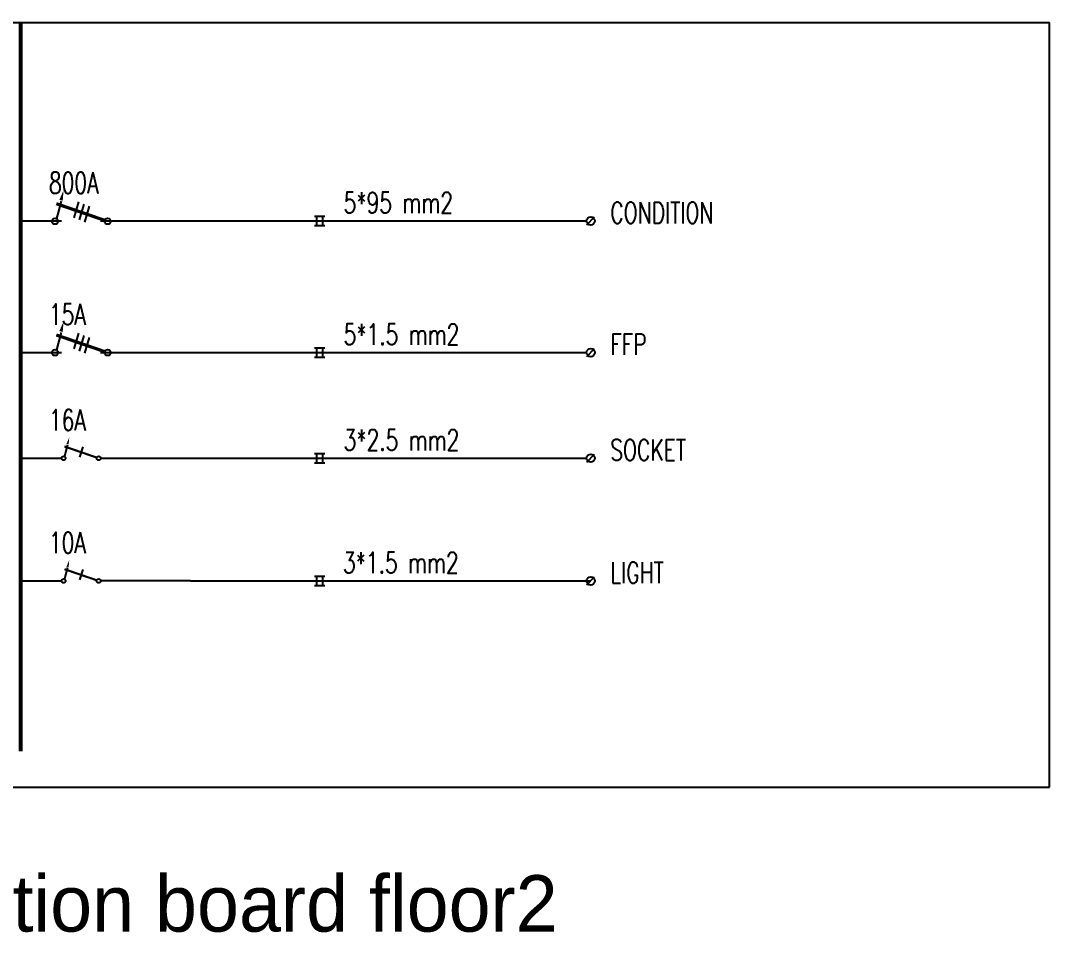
# Model space of a CAD drawing. Header units: metres. Extents: x -39 to 21688, y -24 to 9022.
# Drawn here: x 240.9 to 373.1, y 106.1 to 223.3 of the extents above; entities that cross this region are included whole.
import ezdxf

# ---------------------------------------------------------------- set-up
doc = ezdxf.new("R2010")
doc.units = ezdxf.units.M
doc.header["$MEASUREMENT"] = 0
for name, pattern in [('DASHDOT', [1, 0.5, -0.25, 0, -0.25]), ('HIDDEN2', [4.7625, 3.175, -1.5875]), ('IHIDDEN', [0.25, 0.125, -0.125])]:
    doc.linetypes.add(name, pattern=pattern)
for name, color, linetype in [('1622', 2, 'Continuous'), ('1625', 7, 'DASHDOT'), ('AR-PUERTAS', 2, 'Continuous'), ('CONDP', 3, 'HIDDEN2'), ('CONDUITL', 1, 'IHIDDEN'), ('E-Architectural', 8, 'Continuous'), ('LIGHT', 4, 'Continuous'), ('LightLines', 3, 'Continuous')]:
    doc.layers.add(name, color=color, linetype=linetype)
doc.styles.add('Electrical', font='romans.shx', dxfattribs={"width": 0.7, "height": 20})

# ---------------------------------------------------------------- blocks, each defined once
blk = doc.blocks.new('S.P. MCB')
at = {"layer": 'LIGHT', "color": 1, "linetype": 'Continuous', "ltscale": 10}
for p, q in [((5.6, 27), (1.4, 28.2)), ((13.1, 25.1), (5.6, 27)), ((0.6, 12.7), (11.1, 9.6))]:
    blk.add_line(p, q, dxfattribs=at)
at = {"layer": 'LIGHT', "color": 1, "linetype": 'Continuous', "ltscale": 10, "const_width": 2.13}
blk.add_lwpolyline([(0.3, -4.1), (11.4, 28.2)], dxfattribs=at)
at = {"layer": 'LIGHT', "color": 1, "linetype": 'Continuous', "ltscale": 10}
for centre in [(-0.3, 29.1), (-0.3, -6)]:
    blk.add_circle(centre, 2, dxfattribs=at)
blk.add_solid([(14, 26.2), (13.4, 24), (20.4, 23.4)], dxfattribs=at)
blk = doc.blocks.new('C')
for p, q in [((-0.223, 0.2), (0.225, 0.2)), ((-0.125, 0.2), (-0.125, -0.2)), ((0.125, 0.2), (0.125, -0.2)), ((-0.223, -0.2), (0.225, -0.2))]:
    blk.add_line(p, q)
blk = doc.blocks.new('T.P. MCB')
at = {"layer": 'LIGHT', "color": 1, "linetype": 'Continuous', "ltscale": 10}
for p, q in [((5.22, 34.12), (1.01, 35.32)), ((12.66, 32.22), (5.22, 34.12)), ((1.64, 23.46), (12.16, 20.3)), ((-1.26, 16.41), (9.26, 13.26)), ((0.19, 19.85), (10.71, 16.69))]:
    blk.add_line(p, q, dxfattribs=at)
at = {"layer": 'LIGHT', "color": 1, "linetype": 'Continuous', "ltscale": 10, "const_width": 2.13}
blk.add_lwpolyline([(-0.15, 3.04), (10.97, 35.35)], dxfattribs=at)
at = {"layer": 'LIGHT', "color": 1, "linetype": 'Continuous', "ltscale": 10}
for centre in [(-0.76, 36.23), (-0.76, 1.14)]:
    blk.add_circle(centre, 2, dxfattribs=at)
blk.add_solid([(13.54, 33.33), (12.97, 31.1), (19.95, 30.51)], dxfattribs=at)

msp = doc.modelspace()

# ---------------------------------------------------------------- linework, layer by layer
at = {"layer": '1622', "color": 3, "linetype": 'Continuous'}
for p, q in [((240.86899, 197.51683), (246.13815, 197.51683)), ((251.16357, 197.51683), (313.63089, 197.51683)), ((240.86899, 180.59535), (246.13815, 180.59535)), ((251.16357, 180.59535), (313.63089, 180.59535)), ((240.86899, 167.01642), (246.13815, 167.01642)), ((251.16357, 167.01642), (313.63089, 167.01642)), ((240.86899, 151.24309), (246.13815, 151.24309)), ((262.72463, 151.24309), (314.15882, 151.24309))]:
    msp.add_line(p, q, dxfattribs=at)
at = {"layer": '1622', "color": 1, "linetype": 'Continuous', "const_width": 0.50941}
msp.add_lwpolyline([(240.86899, 129.32333), (240.86899, 223.01986)], dxfattribs=at)
at = {"layer": 'CONDP', "linetype": 'Continuous', "ltscale": 8}
msp.add_line((262.72463, 151.24309), (251.16357, 151.24309), dxfattribs=at)
at = {"layer": 'E-Architectural'}
for p, q in [((213.29204, 223.01986), (373.12617, 223.01986)), ((373.12617, 124.72234), (373.12617, 223.01986)), ((213.29204, 124.72234), (373.12617, 124.72234))]:
    msp.add_line(p, q, dxfattribs=at)
at = {"layer": 'LIGHT', "color": 1, "linetype": 'Continuous', "ltscale": 3}
for p, q in [((314.59483, 197.98677), (313.62152, 196.98529)), ((314.59483, 181.06529), (313.62152, 180.06381)), ((314.59483, 167.48635), (313.62152, 166.48488)), ((314.59483, 151.71303), (313.62152, 150.71155))]:
    msp.add_line(p, q, dxfattribs=at)
for centre in [(314.15882, 197.51683), (314.15882, 180.59535), (314.15882, 167.01642), (314.15882, 151.24309)]:
    msp.add_circle(centre, 0.52793, dxfattribs=at)

# ---------------------------------------------------------------- block references
at = {"layer": '1625', "xscale": 3.000516263968175, "yscale": 3.000516263968175, "zscale": 3.000516263968175}
for p in [(279.30102, 197.51683), (279.30102, 180.59535), (279.30102, 167.01642), (279.30102, 151.24309)]:
    msp.add_blockref('C', p, dxfattribs=at)
at = {"layer": 'CONDUITL', "color": 1, "rotation": 90}
for name, p, xscale, yscale, zscale in [('T.P. MCB', (252.28347, 197.61739), 0.1928903312551474, 0.1928903312551474, 0.1928903312551474), ('T.P. MCB', (252.28347, 180.74259), 0.1928903312551474, 0.1928903312551474, 0.1928903312551474), ('S.P. MCB', (250.13585, 167.05948), 0.1285935541698629, 0.1285935541698629, 0.1285935541698629), ('S.P. MCB', (250.13585, 151.28616), 0.1285935541698629, 0.1285935541698629, 0.1285935541698629)]:
    msp.add_blockref(name, p, dxfattribs=dict(at, xscale=xscale, yscale=yscale, zscale=zscale))

# ---------------------------------------------------------------- texts
at = {"layer": 'AR-PUERTAS', "insert": (184.85462, 113.4117), "char_height": 7.2516317, "attachment_point": 1}
msp.add_mtext_dynamic_manual_height_columns('main distribution board floor2', width=210.1024454, gutter_width=36.25816, heights=[0], dxfattribs=at)
at = {"layer": 'LightLines', "ltscale": 8, "style": 'Electrical', "width": 0.7}
for s, p in [('800A', (244.50805, 201.06408)), ('5*95 mm2', (282.38937, 198.49707)), ('CONDITION', (316.67376, 197.20686)), ('15A', (244.50805, 184.1426)), ('5*1.5 mm2', (282.38937, 181.57559)), ('FFP', (316.67376, 180.28538)), ('16A', (244.50805, 170.56366)), ('3*2.5 mm2', (282.38937, 167.99665)), ('SOCKET', (316.67376, 166.70645)), ('10A', (244.50805, 154.79034)), ('3*1.5 mm2', (282.30018, 152.22333)), ('LIGHT', (316.67376, 150.93312))]:
    msp.add_text(s, height=2.729001, dxfattribs=at).set_placement(p)

doc.saveas('drawing.dxf')
